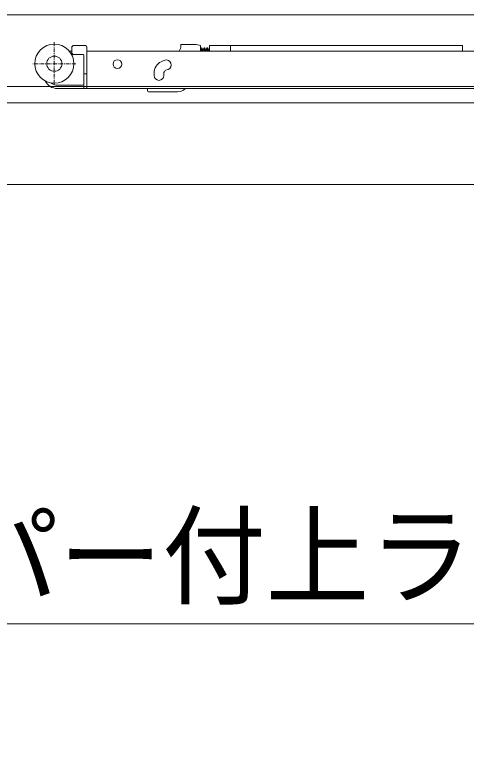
# Model space of a CAD drawing. Units: millimetres, scale not verified. Extents: x -6062 to 6062, y -3045 to 3045.
# Drawn here: x -3487.9 to -3280.5, y 61.5 to 400 of the extents above; entities that cross this region are included whole.
import ezdxf
from ezdxf.enums import TextEntityAlignment as Align

# ---------------------------------------------------------------- set-up
doc = ezdxf.new("R2010")
doc.units = ezdxf.units.MM
doc.header["$LTSCALE"] = 20
doc.linetypes.add('USER1', pattern=[2.91, 1.76, -0.4, 0.35, -0.4])
doc.layers.add('0-0_3一般', color=7, linetype='Continuous', lineweight=15)
doc.layers.add('0-1_2寸法-3', color=7, linetype='Continuous', lineweight=15)
doc.styles.add('ＭＳ Ｐゴシック', font='')
doc.styles.get('ＭＳ Ｐゴシック').set_extended_font_data('MS PGothic')

# ---------------------------------------------------------------- blocks, each defined once
blk = doc.blocks.new('グループ-19')
at = {"layer": '0-0_3一般'}
for p, q in [((-60256.5, 8000), (8903.5, 8000)), ((-33363.9, 7717.9), (-33463.9, 7717.9)), ((-32341.5, 7727.9), (-32481.5, 7727.9)), ((-32481.5, 7713.9), (-32481.5, 7727.9)), ((-32301.5, 7717.9), (-32341.5, 7727.9)), ((-32301.5, 7665.9), (-32301.5, 7717.9)), ((-33483.9, 7665.9), (-33506.3, 7665.9)), ((-33483.9, 7697.9), (-33483.9, 7655.9)), ((-33343.9, 7697.9), (-33343.9, 7665.1)), ((-33343.9, 7665.9), (-27237.9, 7665.9)), ((-33343.9, 7659.9), (-33343.9, 7665.1)), ((-33343.9, 7481.9), (-33343.9, 7659.9)), ((-32292.3, 7670.9), (-32291.6, 7665.9)), ((-32265.3, 7670.9), (-32264.6, 7665.9)), ((-32238.3, 7670.9), (-32237.6, 7665.9)), ((-32218.4, 7686.9), (-32218.3, 7687.5)), ((-32218.3, 7665.9), (-32218.3, 7716.9)), ((-32024.3, 7716.9), (-32218.3, 7716.9)), ((-32024.3, 7716.9), (-32024.3, 7665.9)), ((-29894.3, 7715.9), (-32024.3, 7715.9)), ((-29894.3, 7715.9), (-29894.3, 7665.9)), ((-33485.8, 7635.9), (-33463.9, 7635.9)), ((-33383.9, 7635.9), (-33463.9, 7635.9)), ((-33373.9, 7475.9), (-33373.9, 7625.9)), ((-32630.2, 7581.5), (-32648.9, 7574.7)), ((-33373.9, 7455.9), (-33373.9, 7475.9)), ((-33373.9, 7345.9), (-33373.9, 7455.9)), ((-33343.9, 7470.1), (-33343.9, 7481.9)), ((-33343.9, 7455.9), (-33343.9, 7345.9)), ((-32727.9, 7441.9), (-32727.9, 7461.9)), ((-32726.3, 7481.4), (-32726.2, 7481.9)), ((-32637.9, 7462.4), (-32637.9, 7461.9)), ((-32637.9, 7461.9), (-32637.9, 7441.9)), ((-32618.2, 7490.1), (-32599.4, 7496.9)), ((-33383.9, 7351.9), (-33613.9, 7351.9)), ((-33613.9, 7321.9), (-33373.9, 7321.9)), ((-33373.9, 7321.9), (-33373.9, 7345.9)), ((-27237.9, 7321.9), (-33343.9, 7321.9)), ((-32787.3, 7301.9), (-32787.3, 7321.9)), ((-32449.9, 7313.8), (-32439.8, 7321.9)), ((-32777.3, 7291.9), (-32512.4, 7291.9)), ((-42000, 6440), (-26080, 6440))]:
    blk.add_line(p, q, dxfattribs=at)
at = {"layer": '0-0_3一般', "linetype": 'USER1'}
for p, q in [((-33643.9, 7747.9), (-33643.9, 7351.9)), ((-33445.9, 7549.9), (-33841.9, 7549.9))]:
    blk.add_line(p, q, dxfattribs=at)
at = {"layer": '0-0_3一般'}
blk.add_lwpolyline([(7030, 7340), (-58550, 7340), (-58550, 8000), (7030, 8000)], close=True, dxfattribs=at)
for points in [[(-32301.5, 7675.8), (-32301.4, 7676.3), (-32301.4, 7676.9), (-32301.3, 7677.4), (-32301.2, 7678), (-32301.2, 7678.7), (-32301.1, 7679.3), (-32301, 7680), (-32301, 7680.6), (-32300.9, 7681.4), (-32300.9, 7682.1), (-32300.8, 7682.9), (-32300.7, 7683.6), (-32300.7, 7684.5), (-32300.6, 7685.3), (-32300.5, 7686.1), (-32300.4, 7686.9), (-32300.2, 7687.7), (-32299.9, 7688.4), (-32299.6, 7689.1), (-32299.1, 7689.8), (-32298.7, 7690.4), (-32298.1, 7691), (-32297.5, 7691.5), (-32296.8, 7692.1), (-32296.1, 7692.6), (-32295.3, 7693), (-32294.4, 7693.5), (-32293.5, 7693.8), (-32292.5, 7694.2), (-32291.6, 7694.4), (-32290.8, 7694.5), (-32290, 7694.5), (-32289.3, 7694.3), (-32288.6, 7694.1), (-32288, 7693.7), (-32287.4, 7693.3), (-32286.9, 7692.7), (-32286.4, 7692), (-32286, 7691.2)], [(-32291.7, 7674.5), (-32291.7, 7674.1), (-32291.8, 7673.6), (-32291.9, 7673.2), (-32291.9, 7672.8), (-32292, 7672.3), (-32292.1, 7671.9), (-32292.1, 7671.4), (-32292.2, 7671), (-32292.3, 7670.6), (-32292.4, 7670.1), (-32292.4, 7669.7), (-32292.5, 7669.3), (-32292.5, 7668.9), (-32292.6, 7668.5), (-32292.7, 7668.1), (-32292.7, 7667.7), (-32292.8, 7667.4), (-32292.8, 7667), (-32292.9, 7666.6), (-32292.9, 7666.3), (-32293, 7665.9)], [(-32289.5, 7686.7), (-32289.4, 7686.7), (-32289.2, 7686.7), (-32289.1, 7686.7), (-32289.1, 7686.6), (-32289, 7686.6), (-32289, 7686.5), (-32288.9, 7686.3), (-32288.9, 7686.1), (-32289, 7686), (-32289, 7685.7), (-32289.1, 7685.5), (-32289.2, 7685.2), (-32289.3, 7684.9), (-32289.5, 7684.5), (-32289.6, 7684.2), (-32289.8, 7683.8), (-32290, 7683.4), (-32290.1, 7683), (-32290.3, 7682.6), (-32290.4, 7682.2), (-32290.5, 7681.8), (-32290.6, 7681.4), (-32290.7, 7681), (-32290.8, 7680.6), (-32290.9, 7680.2), (-32291, 7679.8), (-32291.1, 7679.4), (-32291.1, 7679), (-32291.2, 7678.6), (-32291.2, 7678.2), (-32291.3, 7677.8), (-32291.3, 7677.4), (-32291.4, 7677), (-32291.4, 7676.6), (-32291.4, 7676.2), (-32291.5, 7675.8), (-32291.6, 7675.4), (-32291.6, 7674.9), (-32291.7, 7674.5)], [(-32286, 7691.2), (-32285.7, 7690.3), (-32285.4, 7689.2), (-32285.2, 7688.1), (-32285, 7686.9), (-32284.7, 7685.8), (-32284.6, 7684.7), (-32284.4, 7683.6), (-32284.2, 7682.5), (-32284, 7681.5), (-32283.8, 7680.5), (-32283.7, 7679.6), (-32283.5, 7678.7), (-32283.4, 7677.8), (-32283.2, 7676.9), (-32283.1, 7676.1), (-32283, 7675.3), (-32282.9, 7674.6), (-32282.7, 7673.9), (-32282.6, 7673.2), (-32282.5, 7672.5), (-32282.4, 7671.8), (-32282.3, 7671.1), (-32282.2, 7670.5), (-32282.1, 7669.9), (-32282, 7669.2), (-32282, 7668.6), (-32281.9, 7668.1), (-32281.8, 7667.5), (-32281.7, 7666.9), (-32281.6, 7666.4), (-32281.6, 7665.9)], [(-32276, 7665.9), (-32275.9, 7666.5), (-32275.8, 7667.1), (-32275.7, 7667.8), (-32275.6, 7668.4), (-32275.6, 7669.1), (-32275.5, 7669.8), (-32275.4, 7670.6), (-32275.3, 7671.3), (-32275.3, 7672.1), (-32275.2, 7672.9), (-32275.1, 7673.7), (-32275, 7674.5), (-32275, 7675.4), (-32274.9, 7676.2), (-32274.8, 7677.1), (-32274.7, 7678), (-32274.5, 7679), (-32274.3, 7680), (-32274, 7681), (-32273.7, 7682), (-32273.4, 7683.1), (-32273, 7684.2), (-32272.6, 7685.3), (-32272.1, 7686.5), (-32271.6, 7687.7), (-32271.1, 7688.9), (-32270.5, 7690.1), (-32269.9, 7691.4), (-32269.2, 7692.6), (-32268.6, 7693.6), (-32267.9, 7694.4), (-32267.3, 7695.1), (-32266.6, 7695.5), (-32266, 7695.8), (-32265.3, 7695.9), (-32264.7, 7695.8), (-32264, 7695.5), (-32263.4, 7695.1), (-32262.7, 7694.4)], [(-32264.7, 7674.5), (-32264.7, 7674.1), (-32264.8, 7673.6), (-32264.9, 7673.2), (-32264.9, 7672.8), (-32265, 7672.3), (-32265.1, 7671.9), (-32265.1, 7671.4), (-32265.2, 7671), (-32265.3, 7670.6), (-32265.4, 7670.1), (-32265.4, 7669.7), (-32265.5, 7669.3), (-32265.5, 7668.9), (-32265.6, 7668.5), (-32265.7, 7668.1), (-32265.7, 7667.7), (-32265.8, 7667.4), (-32265.8, 7667), (-32265.9, 7666.6), (-32265.9, 7666.3), (-32266, 7665.9)], [(-32262.5, 7686.7), (-32262.4, 7686.7), (-32262.3, 7686.7), (-32262.1, 7686.7), (-32262.1, 7686.6), (-32262, 7686.6), (-32262, 7686.5), (-32261.9, 7686.3), (-32261.9, 7686.2), (-32262, 7686), (-32262, 7685.7), (-32262.1, 7685.5), (-32262.2, 7685.2), (-32262.3, 7684.9), (-32262.5, 7684.5), (-32262.6, 7684.2), (-32262.8, 7683.8), (-32263, 7683.4), (-32263.1, 7683), (-32263.3, 7682.6), (-32263.4, 7682.2), (-32263.5, 7681.8), (-32263.6, 7681.4), (-32263.7, 7681), (-32263.8, 7680.6), (-32263.9, 7680.2), (-32264, 7679.8), (-32264.1, 7679.4), (-32264.1, 7679), (-32264.2, 7678.6), (-32264.2, 7678.2), (-32264.3, 7677.8), (-32264.3, 7677.4), (-32264.4, 7677), (-32264.4, 7676.6), (-32264.4, 7676.2), (-32264.5, 7675.8), (-32264.6, 7675.4), (-32264.6, 7674.9), (-32264.7, 7674.5)], [(-32262.7, 7694.4), (-32262.1, 7693.6), (-32261.5, 7692.6), (-32260.8, 7691.4), (-32260.2, 7690.1), (-32259.6, 7688.9), (-32259.1, 7687.6), (-32258.6, 7686.5), (-32258.1, 7685.3), (-32257.7, 7684.2), (-32257.3, 7683.1), (-32256.9, 7682), (-32256.6, 7681), (-32256.4, 7680), (-32256.1, 7679), (-32256, 7678), (-32255.8, 7677.1), (-32255.7, 7676.2), (-32255.6, 7675.3), (-32255.5, 7674.5), (-32255.5, 7673.7), (-32255.4, 7672.9), (-32255.3, 7672.1), (-32255.2, 7671.3), (-32255.1, 7670.6), (-32255, 7669.8), (-32255, 7669.1), (-32254.9, 7668.4), (-32254.8, 7667.8), (-32254.7, 7667.1), (-32254.7, 7666.5), (-32254.6, 7665.9)], [(-32249, 7665.9), (-32248.9, 7666.5), (-32248.8, 7667.1), (-32248.7, 7667.8), (-32248.6, 7668.4), (-32248.6, 7669.1), (-32248.5, 7669.8), (-32248.4, 7670.6), (-32248.3, 7671.3), (-32248.3, 7672.1), (-32248.2, 7672.9), (-32248.1, 7673.7), (-32248, 7674.5), (-32248, 7675.4), (-32247.9, 7676.2), (-32247.8, 7677.1), (-32247.7, 7678), (-32247.5, 7679), (-32247.3, 7680), (-32247, 7681), (-32246.7, 7682), (-32246.4, 7683.1), (-32246, 7684.2), (-32245.6, 7685.3), (-32245.1, 7686.5), (-32244.6, 7687.7), (-32244.1, 7688.9), (-32243.5, 7690.1), (-32242.9, 7691.4), (-32242.2, 7692.6), (-32241.6, 7693.6), (-32240.9, 7694.4), (-32240.3, 7695.1), (-32239.6, 7695.5), (-32239, 7695.8), (-32238.3, 7695.9), (-32237.7, 7695.8), (-32237, 7695.5), (-32236.4, 7695.1), (-32235.7, 7694.4)], [(-32237.7, 7674.5), (-32237.7, 7674.1), (-32237.8, 7673.6), (-32237.9, 7673.2), (-32237.9, 7672.8), (-32238, 7672.3), (-32238.1, 7671.9), (-32238.1, 7671.4), (-32238.2, 7671), (-32238.3, 7670.6), (-32238.4, 7670.1), (-32238.4, 7669.7), (-32238.5, 7669.3), (-32238.5, 7668.9), (-32238.6, 7668.5), (-32238.7, 7668.1), (-32238.7, 7667.7), (-32238.8, 7667.4), (-32238.8, 7667), (-32238.9, 7666.6), (-32238.9, 7666.3), (-32239, 7665.9)], [(-32235.5, 7686.7), (-32235.4, 7686.7), (-32235.2, 7686.7), (-32235.1, 7686.7), (-32235.1, 7686.6), (-32235, 7686.6), (-32235, 7686.5), (-32234.9, 7686.3), (-32234.9, 7686.1), (-32235, 7686), (-32235, 7685.7), (-32235.1, 7685.5), (-32235.2, 7685.2), (-32235.3, 7684.9), (-32235.5, 7684.5), (-32235.6, 7684.2), (-32235.8, 7683.8), (-32236, 7683.4), (-32236.1, 7683), (-32236.3, 7682.6), (-32236.4, 7682.2), (-32236.5, 7681.8), (-32236.6, 7681.4), (-32236.7, 7681), (-32236.8, 7680.6), (-32236.9, 7680.2), (-32237, 7679.8), (-32237.1, 7679.4), (-32237.1, 7679), (-32237.2, 7678.6), (-32237.2, 7678.2), (-32237.3, 7677.8), (-32237.3, 7677.4), (-32237.4, 7677), (-32237.4, 7676.6), (-32237.4, 7676.2), (-32237.5, 7675.8), (-32237.6, 7675.4), (-32237.6, 7674.9), (-32237.7, 7674.5)], [(-32235.7, 7694.4), (-32235.1, 7693.6), (-32234.5, 7692.6), (-32233.8, 7691.4), (-32233.2, 7690.1), (-32232.6, 7688.9), (-32232.1, 7687.6), (-32231.6, 7686.5), (-32231.1, 7685.3), (-32230.7, 7684.2), (-32230.3, 7683.1), (-32229.9, 7682), (-32229.6, 7681), (-32229.4, 7680), (-32229.1, 7679), (-32229, 7678), (-32228.8, 7677.1), (-32228.7, 7676.2), (-32228.6, 7675.3), (-32228.5, 7674.5), (-32228.5, 7673.7), (-32228.4, 7672.9), (-32228.3, 7672.1), (-32228.2, 7671.3), (-32228.1, 7670.6), (-32228.1, 7669.8), (-32228, 7669.1), (-32227.9, 7668.4), (-32227.8, 7667.8), (-32227.7, 7667.1), (-32227.7, 7666.5), (-32227.6, 7665.9)], [(-32222, 7665.9), (-32221.9, 7666.4), (-32221.8, 7667), (-32221.7, 7667.5), (-32221.7, 7668.1), (-32221.6, 7668.6), (-32221.5, 7669.2), (-32221.4, 7669.7), (-32221.4, 7670.2), (-32221.3, 7670.8), (-32221.2, 7671.3), (-32221.1, 7671.9), (-32221.1, 7672.4), (-32221, 7672.9), (-32220.9, 7673.5), (-32220.8, 7674), (-32220.7, 7674.6), (-32220.7, 7675.1), (-32220.6, 7675.7), (-32220.5, 7676.2), (-32220.4, 7676.7), (-32220.4, 7677.3), (-32220.3, 7677.8), (-32220.2, 7678.4), (-32220.1, 7678.9), (-32220, 7679.4), (-32219.9, 7680), (-32219.8, 7680.5), (-32219.7, 7681.1), (-32219.6, 7681.6), (-32219.5, 7682.1), (-32219.4, 7682.7), (-32219.3, 7683.2), (-32219.2, 7683.7), (-32219.1, 7684.3), (-32218.9, 7684.8), (-32218.8, 7685.3), (-32218.7, 7685.9), (-32218.6, 7686.4), (-32218.4, 7686.9)], [(-33343.9, 7470.1), (-33343.9, 7455.9), (-33373.9, 7455.9)], [(-32727.9, 7461.9), (-32727.9, 7462.4), (-32727.9, 7462.9), (-32727.9, 7463.4), (-32727.9, 7463.9), (-32727.9, 7464.4), (-32727.9, 7464.9), (-32727.9, 7465.4), (-32727.8, 7465.9), (-32727.8, 7466.4), (-32727.8, 7466.9), (-32727.8, 7467.4), (-32727.7, 7467.9), (-32727.7, 7468.4), (-32727.7, 7468.9), (-32727.7, 7469.4), (-32727.6, 7469.9), (-32727.6, 7470.4), (-32727.5, 7470.9), (-32727.5, 7471.4), (-32727.5, 7471.9), (-32727.4, 7472.4), (-32727.4, 7472.9), (-32727.3, 7473.4), (-32727.3, 7473.9), (-32727.2, 7474.4), (-32727.2, 7474.9), (-32727.1, 7475.4), (-32727, 7475.9), (-32727, 7476.4), (-32726.9, 7476.9), (-32726.9, 7477.4), (-32726.8, 7477.9), (-32726.7, 7478.4), (-32726.7, 7478.9), (-32726.6, 7479.4), (-32726.5, 7479.9), (-32726.5, 7480.4), (-32726.4, 7480.9), (-32726.3, 7481.4)], [(-32630.3, 7481.9), (-32630.6, 7481.5), (-32630.9, 7481), (-32631.2, 7480.6), (-32631.6, 7480.1), (-32631.9, 7479.7), (-32632.2, 7479.2), (-32632.5, 7478.8), (-32632.8, 7478.3), (-32633, 7477.9), (-32633.3, 7477.4), (-32633.6, 7476.9), (-32633.9, 7476.4), (-32634.1, 7476), (-32634.4, 7475.5), (-32634.6, 7475), (-32634.9, 7474.5), (-32635.1, 7474), (-32635.3, 7473.5), (-32635.5, 7473), (-32635.8, 7472.5), (-32636, 7472), (-32636.2, 7471.5), (-32636.3, 7470.9), (-32636.5, 7470.4), (-32636.7, 7469.9), (-32636.8, 7469.4), (-32637, 7468.9), (-32637.1, 7468.3), (-32637.2, 7467.8), (-32637.4, 7467.3), (-32637.5, 7466.8), (-32637.5, 7466.2), (-32637.6, 7465.7), (-32637.7, 7465.1), (-32637.8, 7464.6), (-32637.8, 7464.1), (-32637.8, 7463.5), (-32637.9, 7463), (-32637.9, 7462.4)], [(-33343.9, 7345.9), (-33343.9, 7321.9), (-33373.9, 7321.9)], [(-42320, -39740), (-42320, 7190), (-25760, 7190)]]:
    blk.add_lwpolyline(points, dxfattribs=at)
for centre, radius in [((-33643.9, 7549.9), 180), ((-33643.9, 7549.9), 70), ((-33063.9, 7545.9), 41)]:
    blk.add_circle(centre, radius, dxfattribs=at)
for centre, radius, start, end in [((-33463.9, 7697.9), 20, 90, 180), ((-33363.9, 7697.9), 20, 0, 90), ((-33463.9, 7655.9), 20, 180, 270), ((-32561.5, 7713.9), 80, 323.1301, 0), ((-33383.9, 7625.9), 10, 0, 90), ((-32614.8, 7539.2), 45, 290, 110), ((-32607.9, 7461.9), 120, 110, 170.40593), ((-32607.9, 7461.9), 30, 110, 138.18969), ((-33613.9, 7451.9), 130, 207.8267, 270), ((-32682.9, 7441.9), 45, 180, 0), ((-33613.9, 7451.9), 100, 232.49603, 270), ((-33383.9, 7361.9), 10, 270, 0), ((-32512.4, 7391.9), 100, 270, 308.65981), ((-32777.3, 7301.9), 10, 180, 270)]:
    blk.add_arc(centre, radius, start, end, dxfattribs=at)

msp = doc.modelspace()

# ---------------------------------------------------------------- linework, layer by layer
at = {"layer": '0-1_2寸法-3'}
msp.add_lwpolyline([(-3750.57, 120), (-3121.73, 120), (-3267.98, 373.3)], dxfattribs=at)

# ---------------------------------------------------------------- block references
at = {"layer": '0-0_3一般', "xscale": 0.05, "yscale": 0.05}
msp.add_blockref('グループ-19', (-1787.5, 0), dxfattribs=at)

# ---------------------------------------------------------------- texts
at = {"layer": '0-1_2寸法-3', "style": 'ＭＳ Ｐゴシック', "width": 0.95}
msp.add_text('ダブルダンパー付上ランナー', height=36.66, dxfattribs=at).set_placement((-3752.67, 121.97), align=Align.BOTTOM_LEFT)

doc.saveas('drawing.dxf')
